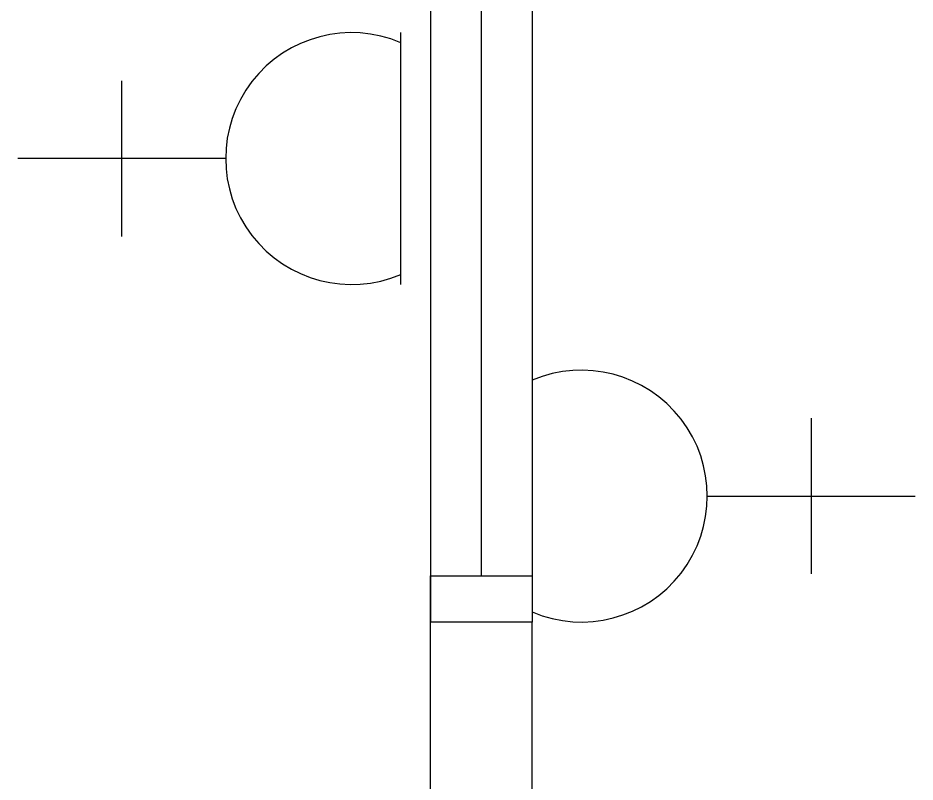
# Model space of a CAD drawing. Header units: inches. Extents: x 16928 to 514628, y -1471 to 241387.
# Drawn here: x 314421 to 315392, y 40812 to 41640 of the extents above; entities that cross this region are included whole.
import ezdxf

# ---------------------------------------------------------------- set-up
doc = ezdxf.new("R2010")
doc.units = ezdxf.units.IN
doc.header["$MEASUREMENT"] = 0
for name, color, linetype in [('ELECT', 6, 'Continuous'), ('partition', 8, 'Continuous'), ('WIN', 9, 'Continuous')]:
    doc.layers.add(name, color=color, linetype=linetype)

msp = doc.modelspace()

# ---------------------------------------------------------------- linework, layer by layer
at = {"layer": 'ELECT', "color": 6}
for p, q in [((314835.39, 41351.25), (314835.39, 41624.06)), ((314533.14, 41403.28), (314533.14, 41572.03)), ((314645.64, 41487.66), (314420.64, 41487.66)), ((314977.45, 41258.35), (314977.45, 40985.54)), ((315279.71, 41206.32), (315279.71, 41037.57)), ((315167.21, 41121.95), (315392.21, 41121.95))]:
    msp.add_line(p, q, dxfattribs=at)
for centre, start, end in [((314782.04, 41487.66), 66.97635, 293.02365), ((315030.8, 41121.95), 246.97635, 113.02365)]:
    msp.add_arc(centre, 136.41, start, end, dxfattribs=at)
at = {"layer": 'partition'}
for p, q in [((314867.45, 39695.54), (314867.45, 40985.54)), ((314977.45, 40985.54), (314867.45, 40985.54)), ((314977.45, 39695.54), (314977.45, 40985.54))]:
    msp.add_line(p, q, dxfattribs=at)
at = {"layer": 'WIN'}
for p, q in [((314867.45, 42035.54), (314867.45, 40985.54)), ((314977.45, 42035.54), (314977.45, 40985.54)), ((314922.45, 41985.54), (314922.45, 41035.54))]:
    msp.add_line(p, q, dxfattribs=at)
msp.add_lwpolyline([(314977.45, 40985.54), (314867.45, 40985.54), (314867.45, 41035.54), (314977.45, 41035.54)], close=True, dxfattribs=at)

doc.saveas('drawing.dxf')
